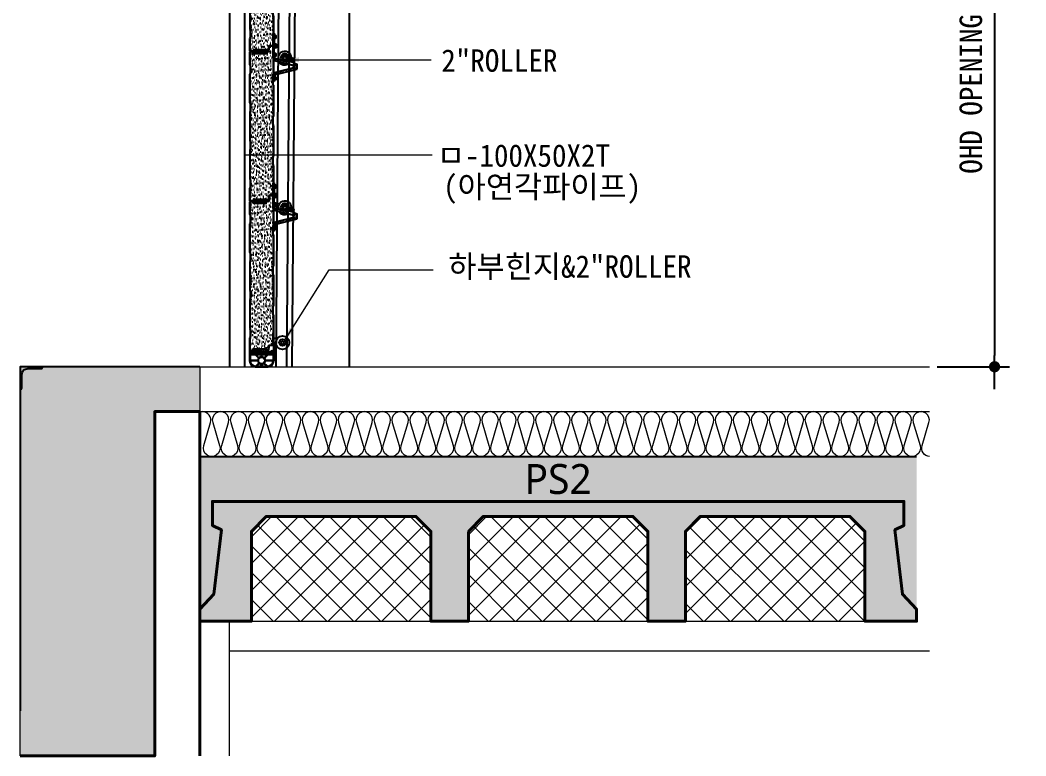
# Model space of a CAD drawing. Header units: millimetres. Extents: x 204328 to 274136, y -196910 to -178068.
# Drawn here: x 217214 to 220575, y -192745 to -190287 of the extents above; entities that cross this region are included whole.
import ezdxf
from ezdxf.enums import TextEntityAlignment as Align

# ---------------------------------------------------------------- set-up
doc = ezdxf.new("R2010")
doc.units = ezdxf.units.MM
for name, pattern in [('0731_main_plan$0$form_$0$y-Landschaft$0$_$1$20120914_Verkehrsflächen_Grün$0$20120628_xref - Gammel$1$3_H-GL_F1_U3 - Default$0${ Offset Lines }', [0]), ('CEN', [62, 60, -1, 0, -1]), ('HIDDEN', [0.375, 0.25, -0.125]), ('HIDDEN2', [1, 0.5, -0.5])]:
    doc.linetypes.add(name, pattern=pattern)
doc.layers.get('Defpoints').update_dxf_attribs({"color": 140})
for name, color, linetype, lineweight in [('A-CONC-LIN1', 2, 'Continuous', 40), ('A-CONC-LIN2', 7, 'Continuous', 25), ('A-DIMS', 7, 'Continuous', 25), ('A-ELEV-LIN2', 7, 'Continuous', 25), ('A-MKXS-TEXT1', 3, 'Continuous', 25), ('A-WAXM-PANL', 6, 'Continuous', 20), ('A-XXXX-FIN2', 6, 'Continuous', 20), ('A-XXXX-INSL1', 15, 'Continuous', 18), ('A-XXXX-INSL2', 8, 'Continuous', 18)]:
    doc.layers.add(name, color=color, linetype=linetype, lineweight=lineweight)
for name, color, linetype in [('A-CONC-SOLD', 253, 'CEN'), ('OHD Frame', 2, 'Continuous'), ('OHD Panel', 5, 'Continuous'), ('OHD Track', 4, 'Continuous'), ('SECTION$0$AA-WAXS-FRAM', 4, 'Continuous')]:
    doc.layers.add(name, color=color, linetype=linetype)
doc.layers.add('A-XXXX-NPLT', color=144, linetype='Continuous', lineweight=15, plot=False)
doc.styles.add('HY울릉도L', font='')
doc.styles.add('돋움체', font='')
doc.styles.add('맑은고딕', font='malgun.ttf')
doc.styles.get('HY울릉도L').set_extended_font_data('Dotum')
doc.styles.get('돋움체').set_extended_font_data('DotumChe')
doc.dimstyles.new('CDIM', dxfattribs={"dimtxt": 3, "dimasz": 1.5, "dimexe": 2, "dimexo": 1, "dimgap": 1, "dimtad": 1, "dimdec": 0, "dimrnd": 0.5, "dimzin": 0, "dimdsep": 32, "dimlunit": 6, "dimtxsty": 'HY울릉도L', "dimblk1": '_CIDOT', "dimblk2": '_CIDOT', "dimsah": 1, "dimcen": 5.5, "dimclrd": 2, "dimclre": 2, "dimclrt": 7, "dimadec": 0, "dimazin": 0, "dimtfac": 1, "dimtdec": 0, "dimtix": 1, "dimtmove": 2, "dimatfit": 1, "dimldrblk": '_CIDOT', "dimfxl": 1, "dimtolj": 1, "dimtzin": 0, "dimlwd": -1, "dimarcsym": 0})
doc.dimstyles.new('ISO-25', dxfattribs={"dimtxt": 2.5, "dimasz": 2.5, "dimexe": 1.25, "dimexo": 0.625, "dimtad": 1, "dimdsep": 46, "dimtxsty": 'Standard', "dimcen": 2.5, "dimadec": 0, "dimazin": 0, "dimtfac": 1, "dimtmove": 0, "dimatfit": 3, "dimfxl": 1, "dimarcsym": 0})

# ---------------------------------------------------------------- blocks, each defined once
blk = doc.blocks.new('PS2')
at = {"layer": 'A-CONC-SOLD'}
h = blk.add_hatch(color=256, dxfattribs=at)
h.dxf.hatch_style = 1
h.paths.add_polyline_path([(1197.5, 0), (-1197.5, 0), (-1197.5, -510), (-1150.5, -460), (-1125, -245), (-1155, -230), (-1155, -150), (1155, -150), (1155, -230), (1125, -245), (1150.5, -460), (1197.5, -510)])
h = blk.add_hatch(color=256, dxfattribs=at)
h.dxf.hatch_style = 1
h.paths.add_polyline_path([(-1150.5, -460), (-1197.5, -510), (-1197.5, -550), (-1025, -550), (-1025, -510), (-1025, -250), (-975, -200), (-475, -200), (-425, -250), (-425, -510), (-425, -550), (-300, -550), (-300, -510), (-300, -250), (-250, -200), (250, -200), (300, -250), (300, -510), (300, -550), (425, -550), (425, -510), (425, -250), (475, -200), (975, -200), (1025, -250), (1025, -510), (1025, -550), (1197.5, -550), (1197.5, -510), (1150.5, -460), (1125, -245), (1155, -230), (1155, -150), (-1155, -150), (-1155, -230), (-1125, -245)])
at = {"layer": 'A-XXXX-INSL2'}
h = blk.add_hatch(dxfattribs=at)
h.set_pattern_fill('ANSI37', color=256, scale=20)
h.set_pattern_definition([(45, (-289951.5, -41968), (-44.90128, 44.90128), []), (135, (-289951.5, -41968), (-44.90128, -44.90128), [])])
h.paths.add_polyline_path([(-975, -200), (-1025, -250), (-1025, -510), (-1025, -550), (-425, -550), (-425, -510), (-425, -250), (-475, -200)])
h.paths.add_polyline_path([(-250, -200), (-300, -250), (-300, -510), (-300, -550), (300, -550), (300, -510), (300, -250), (250, -200)])
h.paths.add_polyline_path([(425, -510), (425, -550), (1025, -550), (1025, -510), (1025, -250), (975, -200), (475, -200), (425, -250)])
at = {"layer": 'A-CONC-LIN1', "color": 2, "linetype": '0731_main_plan$0$form_$0$y-Landschaft$0$_$1$20120914_Verkehrsflächen_Grün$0$20120628_xref - Gammel$1$3_H-GL_F1_U3 - Default$0${ Offset Lines }'}
blk.add_lwpolyline([(-300, -250), (-300, -510), (-300, -510), (-300, -550), (-425, -550), (-425, -510), (-425, -510), (-425, -250), (-475, -200), (-975, -200), (-1025, -250), (-1025, -510), (-1025, -510), (-1025, -550), (-1197.5, -550), (-1197.5, -510), (-1150.5, -460), (-1125, -245), (-1155, -230), (-1155, -150), (1155, -150), (1155, -230), (1125, -245), (1150.5, -460), (1197.5, -510), (1197.5, -550), (1025, -550), (1025, -510), (1025, -510), (1025, -250), (975, -200), (475, -200), (425, -250), (425, -510), (425, -510), (425, -550), (300, -550), (300, -510), (300, -510), (300, -250), (250, -200), (-250, -200)], close=True, dxfattribs=at)
at = {"layer": 'A-CONC-LIN2'}
blk.add_line((-1197.5, 0), (1197.5, 0), dxfattribs=at)
at = {"layer": 'A-XXXX-NPLT'}
for p, q in [((-1025, -550), (-425, -550)), ((-300, -550), (300, -550)), ((425, -550), (1025, -550))]:
    blk.add_line(p, q, dxfattribs=at)
at = {"layer": 'A-XXXX-NPLT', "style": '맑은고딕'}
blk.add_text('PS2', height=100, dxfattribs=at).set_placement((0, -75), align=Align.MIDDLE)
blk = doc.blocks.new('2ROLLER')
for p, q in [((-153853.3, -195.2, 0), (-153854.1, -198.4, 0)), ((-153851.3, -199.7, 0), (-153842.6, -201.9, 0)), ((-153850.6, -196.7, 0), (-153817.7, -205.2, 0)), ((-153844.8, -195.1, 0), (-153841.6, -196, 0)), ((-153841.9, -199, 0), (-153844.4, -208.7, 0)), ((-153836.1, -199.2, 0), (-153836.4, -200.4, 0)), ((-153836.4, -200.4, 0), (-153835.4, -200.7, 0)), ((-153835.4, -200.4, 0), (-153835.4, -200.7, 0)), ((-153835.4, -200.4, 0), (-153834.4, -200.9, 0)), ((-153834.4, -200.7, 0), (-153834.4, -200.9, 0)), ((-153834.4, -200.7, 0), (-153833.5, -201.2, 0)), ((-153834.4, -200.7, 0), (-153833.5, -201.2, 0)), ((-153832.4, -193.2, 0), (-153833.9, -199, 0)), ((-153833.9, -199, 0), (-153820.4, -202.5, 0)), ((-153831.2, -192.4, 0), (-153819.6, -195.4, 0)), ((-153829.6, -192, 0), (-153829.2, -191.8, 0)), ((-153821, -194.8, 0), (-153829.6, -192.1, 0)), ((-153829.4, -192.6, 0), (-153829.6, -192.2, 0)), ((-153829.6, -192.8, 0), (-153829.4, -192.7, 0)), ((-153820.8, -193.9, 0), (-153829.4, -191.2, 0)), ((-153829.1, -191.7, 0), (-153829.4, -191.3, 0)), ((-153829.3, -191.2, 0), (-153828.9, -190.9, 0)), ((-153829.1, -190.3, 0), (-153828.7, -190, 0)), ((-153820.5, -193, 0), (-153829.1, -190.3, 0)), ((-153828.9, -190.8, 0), (-153829.1, -190.4, 0)), ((-153820.5, -192.1, 0), (-153828.6, -190, 0)), ((-153825.7, -194.9, 0), (-153827.2, -200.7, 0)), ((-153821.3, -195, 0), (-153821, -194.8, 0)), ((-153821.2, -194.2, 0), (-153820.8, -194, 0)), ((-153821, -194.7, 0), (-153821.2, -194.3, 0)), ((-153821, -193.3, 0), (-153820.6, -193.1, 0)), ((-153820.8, -193.8, 0), (-153821, -193.4, 0)), ((-153820.8, -192.4, 0), (-153820.5, -192.3, 0)), ((-153820.6, -193, 0), (-153820.8, -192.6, 0)), ((-153818.9, -196.6, 0), (-153820.4, -202.5, 0)), ((-153844.4, -208.7, 0), (-153820.2, -214.9, 0)), ((-153823.7, -203.4, 0), (-153822.8, -203.9, 0)), ((-153823.7, -203.4, 0), (-153822.8, -203.9, 0)), ((-153822.8, -203.7, 0), (-153822.8, -203.9, 0)), ((-153822.8, -203.7, 0), (-153821.9, -204.1, 0)), ((-153822.8, -203.7, 0), (-153821.9, -204.1, 0)), ((-153821.8, -203.9, 0), (-153821.9, -204.1, 0)), ((-153821.8, -203.9, 0), (-153820.9, -204.4, 0)), ((-153821.8, -203.9, 0), (-153820.9, -204.4, 0)), ((-153820.8, -204.2, 0), (-153820.9, -204.4, 0)), ((-153820.8, -204.2, 0), (-153819.9, -204.6, 0)), ((-153820.8, -204.2, 0), (-153819.9, -204.6, 0)), ((-153817.7, -205.2, 0), (-153820.2, -214.9, 0)), ((-153819.9, -204.6, 0), (-153818.9, -204.9, 0)), ((-153818.6, -203.7, 0), (-153818.9, -204.9, 0)), ((-153818.8, -204.4, 0), (-153818.9, -204.7, 0))]:
    blk.add_line(p, q)
at = {"color": 0}
for p, q in [((-153833.4, -200.9, 0), (-153833.5, -201.2, 0)), ((-153833.4, -200.9, 0), (-153832.5, -201.4, 0)), ((-153833.4, -200.9, 0), (-153832.5, -201.4, 0)), ((-153832.4, -201.2, 0), (-153832.5, -201.4, 0)), ((-153832.4, -201.2, 0), (-153831.5, -201.7, 0)), ((-153832.4, -201.2, 0), (-153831.5, -201.7, 0)), ((-153831.5, -201.4, 0), (-153831.5, -201.7, 0)), ((-153831.5, -201.4, 0), (-153830.6, -201.9, 0)), ((-153831.5, -201.4, 0), (-153830.6, -201.9, 0)), ((-153830.5, -201.7, 0), (-153830.6, -201.9, 0)), ((-153830.5, -201.7, 0), (-153829.6, -202.1, 0)), ((-153830.5, -201.7, 0), (-153829.6, -202.1, 0)), ((-153829.5, -201.9, 0), (-153829.6, -202.1, 0)), ((-153829.5, -201.9, 0), (-153828.6, -202.4, 0)), ((-153829.5, -201.9, 0), (-153828.6, -202.4, 0)), ((-153828.6, -202.2, 0), (-153828.6, -202.4, 0)), ((-153828.6, -202.2, 0), (-153827.7, -202.6, 0)), ((-153828.6, -202.2, 0), (-153827.7, -202.6, 0)), ((-153827.6, -202.4, 0), (-153827.7, -202.6, 0)), ((-153827.6, -202.4, 0), (-153826.7, -202.9, 0)), ((-153827.6, -202.4, 0), (-153826.7, -202.9, 0)), ((-153826.6, -202.7, 0), (-153826.7, -202.9, 0)), ((-153826.6, -202.7, 0), (-153825.7, -203.1, 0)), ((-153826.6, -202.7, 0), (-153825.7, -203.1, 0)), ((-153825.7, -202.9, 0), (-153825.7, -203.1, 0)), ((-153825.7, -202.9, 0), (-153824.8, -203.4, 0)), ((-153825.7, -202.9, 0), (-153824.8, -203.4, 0)), ((-153824.7, -203.2, 0), (-153824.8, -203.4, 0)), ((-153824.7, -203.2, 0), (-153823.8, -203.6, 0)), ((-153824.7, -203.2, 0), (-153823.8, -203.6, 0)), ((-153823.7, -203.4, 0), (-153823.8, -203.6, 0))]:
    blk.add_line(p, q, dxfattribs=at)
at = {"color": 5, "linetype": 'HIDDEN'}
blk.add_line((-153823.7, -203.7, 0), (-153823.6, -203.7, 0), dxfattribs=at)
blk.add_circle((-153849.1, -190.9, 0), 5.5)
for centre, radius, start, end in [((-153849.1, -190.9, 0), 22.5, 1.0314, 189.1436), ((-153849.1, -190.9, 0), 14.5, 321.1221, 203.9319), ((-153849.1, -190.9, 0), 9, 326.0942, 255.5654), ((-153849.1, -190.9, 0), 6, 315.5654, 255.5654), ((-153833.5, -211.5, 0), 12.5, 59.3052, 101.6693), ((-153831.5, -193.4, 0), 1, 75.5654, 165.5654), ((-153829.5, -192.1, 0), 0.0908, 120.5654, 210.5654), ((-153829.3, -191.2, 0), 0.0908, 120.5654, 210.5654), ((-153829.4, -192.6, 0), 0.0908, 300.5654, 30.5654), ((-153829.2, -191.7, 0), 0.0908, 300.5654, 30.5654), ((-153829.1, -190.4, 0), 0.0908, 120.5654, 210.5654), ((-153829, -190.9, 0), 0.0908, 300.5654, 30.5654), ((-153828.6, -190.1, 0), 0.0908, 75.5654, 120.5654), ((-153826.8, -213.2, 0), 12.5, 49.4615, 91.8256), ((-153826.6, -194.7, 0), 1, 345.5654, 75.5654), ((-153824.7, -195.1, 0), 1, 75.5654, 165.5654), ((-153821.2, -194.3, 0), 0.0908, 120.5654, 210.5654), ((-153820.9, -193.4, 0), 0.0908, 120.5654, 210.5654), ((-153821.1, -194.8, 0), 0.0908, 300.5654, 30.5654), ((-153820.7, -192.5, 0), 0.0908, 120.5654, 210.5654), ((-153820.9, -193.9, 0), 0.0908, 300.5654, 30.5654), ((-153820.6, -193, 0), 0.0908, 300.5654, 30.5654), ((-153820.5, -192.2, 0), 0.0908, 300.5654, 75.5654), ((-153819.9, -196.4, 0), 1, 345.5654, 75.5654), ((-153849.2, -191.4, 0), 22.5, 212.732, 298.3988)]:
    blk.add_arc(centre, radius, start, end)
blk.add_arc((-153823.6, -203.8, 0), 0.09, 120.5654, 210.5654, dxfattribs=at)
blk = doc.blocks.new('2인치 SIDE HINGE 단면')
at = {"extrusion": (-1, 2.44929e-16, 5.96917e-14)}
blk.add_line((0, 129), (0, 165), dxfattribs=at)
at = {"extrusion": (2.44929e-16, 1, -2.44929e-16)}
blk.add_line((0, 165), (2.3, 165), dxfattribs=at)
at = {"extrusion": (-5.96917e-14, -2.44929e-16, -1)}
for p, q in [((0, 165), (2.3, 165)), ((0, 129), (0, 165)), ((2.3, 165), (2.3, 129)), ((0, 129), (2.3, 129))]:
    blk.add_line(p, q, dxfattribs=at)
at = {"color": 5, "linetype": 'HIDDEN2', "ltscale": 5}
for p, q in [((0, 156), (2.3, 156)), ((2.3, 149), (0, 149)), ((2.3, 97.5), (0, 97.5)), ((2.3, 94), (0, 94)), ((2.3, 91), (0, 91)), ((2.3, 87.5), (0, 87.5)), ((4, 79), (44.6, 68.5)), ((4, 27.6), (77.7, 46.6)), ((68.8, 62.3), (77.7, 60)), ((77.7, 46.6), (77.7, 60)), ((2.3, 18.6), (0, 18.6)), ((2.3, 15.1), (0, 15.1)), ((2.3, 12.1), (0, 12.1)), ((2.3, 8.6), (0, 8.6))]:
    blk.add_line(p, q, dxfattribs=at)
at = {"extrusion": (1, -2.44929e-16, -5.96917e-14)}
blk.add_line((2.3, 165), (2.3, 129), dxfattribs=at)
for p, q in [((3.2, 159.2), (2.3, 159.2)), ((3.2, 145.8), (2.4, 145.8)), ((8, 157.5), (3.7, 157.5)), ((3.7, 157.5), (3.7, 147.5)), ((8, 152.5), (3.7, 152.5)), ((8, 147.5), (3.7, 147.5)), ((8.7, 156.8), (8.7, 148.2)), ((0, 129), (0, 122.5)), ((0, 83.4), (0, 122.5)), ((2.3, 129), (2.3, 127.5)), ((2.3, 127.5), (2.3, 129)), ((2.3, 83.4), (2.3, 117.5)), ((2.3, 86), (0, 86)), ((2.3, 83.5), (0, 83.5)), ((3.2, 99.2), (2.3, 99.2)), ((3.2, 85.8), (2.4, 85.8)), ((3.2, 79.2), (4, 79)), ((8, 97.5), (3.7, 97.5)), ((3.7, 97.5), (3.7, 87.5)), ((8, 92.5), (3.7, 92.5)), ((8, 87.5), (3.7, 87.5)), ((3.8, 81.4), (45.1, 70.8)), ((4, 73.1), (4, 81.4)), ((4, 73.1), (69, 56.4)), ((8.7, 96.8), (8.7, 88.2)), ((3.8, 25.2), (80, 44.8)), ((4, 33.5), (69, 50.2)), ((69, 56.4), (80, 61.8)), ((69, 50.2), (69, 56.4)), ((69, 50.2), (80, 44.8)), ((69.3, 64.5), (80, 61.8)), ((80, 44.8), (80, 61.8)), ((0, 23.2), (0, 3.6)), ((2.3, 23.1), (0, 23.1)), ((2.3, 20.6), (0, 20.6)), ((2.3, 3.6), (0, 3.6)), ((2.3, 23.2), (2.3, 3.6)), ((3.2, 20.4), (2.3, 20.4)), ((3.2, 6.9), (2.4, 6.9)), ((3.2, 27.4), (4, 27.6)), ((8, 18.6), (3.7, 18.6)), ((3.7, 18.6), (3.7, 8.6)), ((8, 13.6), (3.7, 13.6)), ((8, 8.6), (3.7, 8.6)), ((4, 33.5), (4, 25.2)), ((8.7, 17.9), (8.7, 9.3))]:
    blk.add_line(p, q)
at = {"extrusion": (-2.44929e-16, -1, 2.44929e-16)}
blk.add_line((0, 129), (2.3, 129), dxfattribs=at)
at = {"extrusion": (7.34788e-16, 1, 1.03474e-13)}
blk.add_line((0, 129), (2.3, 129), dxfattribs=at)
at = {"extrusion": (-5.96917e-14, -2.44929e-16, -1)}
blk.add_circle((-6.5, 122.5), 4.2, dxfattribs=at)
for centre, radius, start, end in [((-5.7, 155.1), 9.81, 344.4871, 24.8899), ((-5.7, 149.9), 9.81, 335.1101, 15.5129), ((8, 156.8), 0.714, 0, 90), ((8, 153.2), 0.714, 270, 0), ((8, 151.8), 0.714, 0, 90), ((8, 148.2), 0.714, 270, 0), ((6.5, 122.5), 6.5, 229.7478, 180), ((4.3, 83.4), 4.3, 180, 255.5654), ((4.3, 83.4), 2, 180, 255.5654), ((-5.7, 95.1), 9.81, 344.4871, 24.8899), ((-5.7, 89.9), 9.81, 335.1101, 15.5129), ((8, 96.8), 0.714, 0, 90), ((8, 93.2), 0.714, 270, 0), ((8, 91.8), 0.714, 0, 90), ((8, 88.2), 0.714, 270, 0), ((4.3, 23.2), 4.3, 104.4346, 180), ((4.3, 23.2), 2, 104.4346, 180), ((-5.7, 16.2), 9.81, 344.4871, 24.8899), ((-5.7, 11), 9.81, 335.1101, 15.5129), ((8, 17.9), 0.714, 0, 90), ((8, 14.3), 0.714, 270, 0), ((8, 12.9), 0.714, 0, 90), ((8, 9.3), 0.714, 270, 0)]:
    blk.add_arc(centre, radius, start, end)
blk.add_blockref('2ROLLER', (153887.7, 272.7, 0))
blk = doc.blocks.new('A$C1B0F701D')
at = {"layer": 'OHD Panel'}
for p, q in [((0, 457.1), (0, 499.5)), ((0.5, 457.1), (0.5, 499.5)), ((2.5, 502), (9.5, 502)), ((9.5, 502), (2.5, 502)), ((2.5, 501.5), (9.5, 501.5)), ((11.5, 499.5), (11.5, 497)), ((11.5, 496), (11.5, 499.5)), ((12, 499.5), (12, 497)), ((12, 496), (12, 499.5)), ((16.5, 495), (13, 495)), ((13, 494.5), (16.5, 494.5)), ((1.8, 452.9), (0.3, 456)), ((2.2, 453.1), (0.7, 456.2)), ((2, 431), (2, 452)), ((2.5, 431), (2.5, 452)), ((0, 330.1), (0, 425.9)), ((0.3, 427), (1.8, 430.1)), ((0.5, 330.1), (0.5, 425.9)), ((0.7, 426.8), (2.2, 429.9)), ((1.8, 325.9), (0.3, 329)), ((0.3, 300), (1.8, 303.1)), ((2.2, 326.1), (0.7, 329.2)), ((0.7, 299.8), (2.2, 302.9)), ((2, 304), (2, 325)), ((2.5, 304), (2.5, 325)), ((0, 298.9), (0, 203.1)), ((0.5, 203.1), (0.5, 298.9)), ((1.8, 198.9), (0.3, 202)), ((2.2, 199.1), (0.7, 202.2)), ((0, 171.9), (0, 76.1)), ((0.3, 173), (1.8, 176.1)), ((0.5, 76.1), (0.5, 171.9)), ((0.7, 172.8), (2.2, 175.9)), ((2, 177), (2, 198)), ((2.5, 177), (2.5, 198)), ((1.8, 71.9), (0.3, 75)), ((2.2, 72.1), (0.7, 75.2)), ((2, 50), (2, 71)), ((2.5, 50), (2.5, 71)), ((0, 2.5), (0, 44.9)), ((0.3, 46), (1.8, 49.1)), ((0.5, 2.5), (0.5, 44.9)), ((0.7, 45.8), (2.2, 48.9)), ((9.5, 0.5), (2.5, 0.5)), ((11.5, 6), (11.5, 2.5)), ((12, 6), (12, 2.5)), ((13, 7.5), (16.5, 7.5)), ((16.5, 7), (13, 7)), ((9.5, 0), (2.5, 0))]:
    blk.add_line(p, q, dxfattribs=at)
for centre, radius, start, end in [((2.5, 499.5), 2.5, 90, 180), ((2.5, 499.5), 2, 90, 180), ((9.5, 499.5), 2.5, 0, 90), ((9.5, 499.5), 2, 0, 90), ((13, 496), 1.5, 180, 270), ((13, 496), 1, 180, 270), ((2.5, 457.1), 2.5, 180, 206.5651), ((2.5, 457.1), 2, 180, 206.5651), ((0, 452), 2, 0, 26.5651), ((0, 452), 2.5, 0, 26.5651), ((2.5, 425.9), 2.5, 153.4349, 180), ((2.5, 425.9), 2, 153.4349, 180), ((0, 431), 2, 333.4349, 0), ((0, 431), 2.5, 333.4349, 0), ((2.5, 330.1), 2.5, 180, 206.5651), ((2.5, 330.1), 2, 180, 206.5651), ((0, 325), 2, 0, 26.5651), ((0, 304), 2, 333.4349, 0), ((0, 325), 2.5, 0, 26.5651), ((0, 304), 2.5, 333.4349, 0), ((2.5, 298.9), 2.5, 153.4349, 180), ((2.5, 298.9), 2, 153.4349, 180), ((2.5, 203.1), 2.5, 180, 206.5651), ((2.5, 203.1), 2, 180, 206.5651), ((2.5, 171.9), 2.5, 153.4349, 180), ((2.5, 171.9), 2, 153.4349, 180), ((0, 198), 2, 0, 26.5651), ((0, 177), 2, 333.4349, 0), ((0, 198), 2.5, 0, 26.5651), ((0, 177), 2.5, 333.4349, 0), ((2.5, 76.1), 2.5, 180, 206.5651), ((2.5, 76.1), 2, 180, 206.5651), ((0, 71), 2, 0, 26.5651), ((0, 71), 2.5, 0, 26.5651), ((2.5, 44.9), 2.5, 153.4349, 180), ((2.5, 44.9), 2, 153.4349, 180), ((0, 50), 2, 333.4349, 0), ((0, 50), 2.5, 333.4349, 0), ((2.5, 2.5), 2.5, 180, 270), ((2.5, 2.5), 2, 180, 270), ((9.5, 2.5), 2.5, 270, 0), ((9.5, 2.5), 2, 270, 0), ((13, 6), 1.5, 90, 180), ((13, 6), 1, 90, 180)]:
    blk.add_arc(centre, radius, start, end, dxfattribs=at)
blk = doc.blocks.new('A$C2BEC2C56')
at = {"layer": 'OHD Panel'}
h = blk.add_hatch(color=256, dxfattribs=at)
h.dxf.hatch_style = 1
h.paths.add_polyline_path([(28, 518.5), (27, 518.5), (27, 478.5), (28, 478.5)])
h = blk.add_hatch(color=256, dxfattribs=at)
h.dxf.hatch_style = 1
h.paths.add_polyline_path([(28, 61.5), (27, 61.5), (27, 21.5), (28, 21.5)])
edge = h.paths.add_edge_path()
edge.add_arc((27.5, 21.5), 0.5, 270, 360)
for p, q in [((13.5, 502.9), (15.2, 518.8)), ((14, 502.8), (15.6, 518.7)), ((17.6, 521), (26, 521)), ((17.6, 520.5), (26, 520.5)), ((27, 518.5), (27, 478.5)), ((28, 518.5), (27, 518.5)), ((28, 518.5), (28, 419.6)), ((28, 478.5), (28, 518.5)), ((28.5, 518.5), (28.5, 419.6)), ((0, 495), (3.5, 495)), ((0, 494.5), (3.5, 494.5)), ((4.5, 496), (4.5, 500.5)), ((5, 496), (5, 500.5)), ((6, 502), (12.5, 502)), ((6, 501.5), (12.5, 501.5)), ((27, 478.5), (28, 478.5)), ((26, 414.5), (26, 393.5)), ((27.8, 418.7), (26.3, 415.6)), ((26.5, 414.5), (26.5, 393.5)), ((28.2, 418.5), (26.7, 415.4)), ((26.3, 392.4), (27.8, 389.3)), ((26.7, 392.6), (28.2, 389.5)), ((28, 388.4), (28, 285.6)), ((28.5, 388.4), (28.5, 285.6)), ((26, 280.5), (26, 259.5)), ((27.8, 284.7), (26.3, 281.6)), ((26.5, 280.5), (26.5, 259.5)), ((28.2, 284.5), (26.7, 281.4)), ((26.3, 258.4), (27.8, 255.3)), ((26.7, 258.6), (28.2, 255.5)), ((28, 254.4), (28, 151.6)), ((28.5, 254.4), (28.5, 151.6)), ((26, 146.5), (26, 125.5)), ((27.8, 150.7), (26.3, 147.6)), ((26.5, 146.5), (26.5, 125.5)), ((28.2, 150.5), (26.7, 147.4)), ((26.3, 124.4), (27.8, 121.3)), ((26.7, 124.6), (28.2, 121.5)), ((28, 120.4), (28, 21.5)), ((28.5, 120.4), (28.5, 21.5)), ((27, 61.5), (27, 21.5)), ((28, 61.5), (27, 61.5)), ((28, 21.5), (28, 61.5)), ((3.5, 7.5), (0, 7.5)), ((3.5, 7), (0, 7)), ((4.5, 2.5), (4.5, 6)), ((5, 2.5), (5, 6)), ((9.3, 0.5), (7, 0.5)), ((9.3, 0), (7, 0)), ((12.9, 17.3), (11.3, 2.3)), ((13.4, 17.2), (11.8, 2.2)), ((26, 19.5), (15.4, 19.5)), ((26, 19), (15.4, 19)), ((27, 21.5), (28, 21.5))]:
    blk.add_line(p, q, dxfattribs=at)
for centre, radius, start, end in [((17.6, 518.5), 2.5, 90, 173.991), ((17.6, 518.5), 2, 90, 173.991), ((26, 518.5), 2.5, 0, 90), ((26, 518.5), 2, 0, 90), ((3.5, 496), 1, 270, 0), ((3.5, 496), 1.5, 270, 0), ((6, 500.5), 1.5, 90, 180), ((6, 500.5), 1, 90, 180), ((12.5, 503), 1, 270, 353.991), ((12.5, 503), 1.5, 270, 353.991), ((28.5, 414.5), 2.5, 153.4349, 180), ((28.5, 414.5), 2, 153.4349, 180), ((26, 419.6), 2, 333.4349, 0), ((26, 419.6), 2.5, 333.4349, 0), ((28.5, 393.5), 2.5, 180, 206.5651), ((28.5, 393.5), 2, 180, 206.5651), ((26, 388.4), 2, 0, 26.5651), ((26, 388.4), 2.5, 0, 26.5651), ((28.5, 280.5), 2.5, 153.4349, 180), ((28.5, 280.5), 2, 153.4349, 180), ((26, 285.6), 2, 333.4349, 0), ((26, 285.6), 2.5, 333.4349, 0), ((28.5, 259.5), 2.5, 180, 206.5651), ((28.5, 259.5), 2, 180, 206.5651), ((26, 254.4), 2, 0, 26.5651), ((26, 254.4), 2.5, 0, 26.5651), ((28.5, 146.5), 2.5, 153.4349, 180), ((28.5, 146.5), 2, 153.4349, 180), ((26, 151.6), 2, 333.4349, 0), ((26, 151.6), 2.5, 333.4349, 0), ((28.5, 125.5), 2.5, 180, 206.5651), ((28.5, 125.5), 2, 180, 206.5651), ((26, 120.4), 2, 0, 26.5651), ((26, 120.4), 2.5, 0, 26.5651), ((3.5, 6), 1.5, 0, 90), ((3.5, 6), 1, 0, 90), ((7, 2.5), 2.5, 180, 270), ((7, 2.5), 2, 180, 270), ((9.3, 2.5), 2, 270, 353.991), ((9.3, 2.5), 2.5, 270, 353.991), ((15.4, 17), 2.5, 90, 173.991), ((15.4, 17), 2, 90, 173.991), ((26, 21.5), 2.5, 270, 0), ((26, 21.5), 2, 270, 0)]:
    blk.add_arc(centre, radius, start, end, dxfattribs=at)
blk = doc.blocks.new('A$C23A425F1')
h = blk.add_hatch()
h.set_pattern_fill('AR-SAND', color=2)
h.set_pattern_definition([(37.5, (-10314.7876, 683.2013), (-0.06299336, 1.92682377), [0, -1.52, 0, -1.7, 0, -1.625]), (7.5, (-10314.7876, 683.2013), (1.7697767, 2.82214607), [0, -0.82, 0, -1.37, 0, -0.525]), (327.5, (-10316.0176, 683.2013), (3.11414186, 0.00565905), [0, -0.5, 0, -1.8, 0, -2.35]), (317.5, (-10316.0176, 683.2013), (3.0061266, 0.87767556), [0, -0.25, 0, -1.18, 0, -1.35])])
edge = h.paths.add_edge_path()
edge.add_arc((41, 7), 1, 0, 90)
edge.add_line((41, 8), (1, 8))
edge.add_arc((1, 7), 1, 90, 180)
edge.add_line((0, 7), (0, 0))
edge.add_line((0, 0), (42, 0))
edge.add_line((42, 0), (42, 7))
at = {"color": 2}
for p, q in [((0, 7), (0, 0)), ((0, 0), (42, 0)), ((1, 8), (41, 8)), ((42, 7), (42, 0))]:
    blk.add_line(p, q, dxfattribs=at)
for centre, start, end in [((1, 7), 90, 180), ((41, 7), 0, 90)]:
    blk.add_arc(centre, 1, start, end, dxfattribs=at)
blk = doc.blocks.new('A$C56DB41DC')
h = blk.add_hatch()
h.set_pattern_fill('AR-SAND', color=253, scale=0.3)
h.set_pattern_definition([(37.5, (-85037.311, 18117.669), (-0.4800094, 14.6823971), [0, -11.5824, 0, -12.954, 0, -12.3825]), (7.5, (-85037.311, 18117.669), (13.4856985, 21.504753), [0, -6.2484, 0, -10.4394, 0, -4.0005]), (327.5, (-85046.684, 18117.669), (23.7297711, 0.0431155), [0, -3.81, 0, -13.716, 0, -17.907]), (317.5, (-85046.684, 18117.669), (22.9066936, 6.6878797), [0, -1.905, 0, -8.9916, 0, -10.287])])
h.paths.add_polyline_path([(77.5, 121.4, 0.116434), (77.3, 122.3), (75.8, 125.4, -0.116434), (75.5, 126.5), (75.5, 147.5, -0.116434), (75.8, 148.6), (77.3, 151.7, 0.116434), (77.5, 152.6), (77.5, 255.4, 0.116434), (77.3, 256.3), (75.8, 259.4, -0.116434), (75.5, 260.5), (75.5, 281.5, -0.116434), (75.8, 282.6), (77.3, 285.7, 0.116434), (77.5, 286.6), (77.5, 389.4, 0.116434), (77.3, 390.3), (75.8, 393.4, -0.116434), (75.5, 394.5), (75.5, 415.5, -0.116434), (75.8, 416.6), (77.3, 419.7, 0.116434), (77.5, 420.6), (77.5, 478.5), (76.5, 478.5), (76.5, 518.5), (77.5, 518.5, 0.414214), (75.5, 520.5), (67.1, 520.5, 0.383819), (65.1, 518.7), (63.5, 502.8, -0.383819), (62, 501.5), (55.5, 501.5, 0.414214), (54.5, 500.5), (54.5, 496, -0.414214), (53, 494.5), (49.5, 494.5), (49.5, 495), (16.5, 495), (16.5, 494.5), (13, 494.5, -0.414214), (11.5, 496), (11.5, 499.5, 0.414214), (9.5, 501.5), (2.5, 501.5, 0.414214), (0.5, 499.5), (0.5, 458.1, 0.116434), (0.7, 457.2), (2.2, 454.1, -0.116434), (2.5, 453), (2.5, 432, -0.116434), (2.2, 430.9), (0.7, 427.8, 0.116434), (0.5, 426.9), (0.5, 331.1, 0.116434), (0.7, 330.2), (2.2, 327.1, -0.116434), (2.5, 326), (2.5, 305, -0.116434), (2.2, 303.9), (0.7, 300.8, 0.116434), (0.5, 299.9), (0.5, 204.1, 0.116434), (0.7, 203.2), (2.2, 200.1, -0.116434), (2.5, 199), (2.5, 178, -0.116434), (2.2, 176.9), (0.7, 173.8, 0.116434), (0.5, 172.9), (0.5, 77.1, 0.116434), (0.7, 76.2), (2.2, 73.1, -0.116434), (2.5, 72), (2.5, 51, -0.116434), (2.2, 49.9), (0.7, 46.8, 0.116434), (0.5, 45.9), (0.5, 4.5, 0.414214), (2.5, 2.5), (9.5, 2.5, 0.414214), (11.5, 4.5), (11.5, 8, -0.414214), (13, 9.5), (16.5, 9.5), (16.5, 9), (49.5, 9), (49.5, 9.5), (53, 9.5, -0.414214), (54.5, 8), (54.5, 4.5, 0.414214), (56.5, 2.5), (58.8, 2.5, 0.383819), (60.8, 4.3), (62.4, 19.3, -0.383819), (64.9, 21.5), (75.5, 21.5, 0.414214), (77.5, 23.5), (76.5, 23.5), (76.5, 63.5), (77.5, 63.5)])
at = {"color": 5}
for name, p in [('A$C2BEC2C56', (49.5, 1)), ('A$C1B0F701D', (0, 1))]:
    blk.add_blockref(name, p, dxfattribs=at)
at = {"color": 6, "xscale": -1, "rotation": 180}
blk.add_blockref('A$C23A425F1', (12, 503), dxfattribs=at)
at = {"color": 6}
blk.add_blockref('A$C23A425F1', (12, 1), dxfattribs=at)
blk = doc.blocks.new('OHD2')
for p, q in [((311001.7, -137264.3, 17.6), (311015.7, -137264.3, 17.6)), ((311003.2, -137294.3, 17.6), (311015.7, -137294.3, 17.6)), ((310922.2, -137317.8, 17.6), (310959.2, -137317.8, 17.6)), ((310923.9, -137319.4, 17.6), (310940.9, -137319.4, 17.6)), ((310942.9, -137319.4, 17.6), (310961.7, -137319.4, 17.6)), ((310951.5, -137312.7, 17.6), (310973.7, -137312.7, 17.6)), ((310951.5, -137312.7, 17.6), (310951.5, -137314.4, 17.6)), ((310951.5, -137314.4, 17.6), (310959.2, -137314.4, 17.6)), ((310959.2, -137317.8, 17.6), (310959.2, -137314.4, 17.6)), ((310960.9, -137317.8, 17.6), (310960.9, -137314.4, 17.6)), ((310960.9, -137314.4, 17.6), (310964.3, -137314.4, 17.6)), ((310960.9, -137317.8, 17.6), (310964.3, -137317.8, 17.6)), ((310963.4, -137319.4, 17.6), (310982.4, -137319.4, 17.6)), ((310964.3, -137317.8, 17.6), (310964.3, -137314.4, 17.6)), ((310966, -137317.8, 17.6), (310966, -137314.4, 17.6)), ((310966, -137314.4, 17.6), (310973.7, -137314.4, 17.6)), ((310966, -137317.8, 17.6), (311003.2, -137317.8, 17.6)), ((310973.7, -137312.7, 17.6), (310973.7, -137314.4, 17.6)), ((310984.4, -137319.4, 17.6), (311001.5, -137319.4, 17.6))]:
    blk.add_line(p, q)
at = {"color": 4}
for p, q in [((310922.2, -137276.7, 17.6), (310922.2, -137306.4, 17.6)), ((310923.7, -137275.8, 17.6), (310923.7, -137309.1, 17.6)), ((311001.7, -137275.8, 17.6), (311001.7, -137305.7, 17.6)), ((311003.2, -137276.7, 17.6), (311003.2, -137306.4, 17.6)), ((310922.3, -137306.6, 17.6), (310922.2, -137306.4, 17.6)), ((310922.3, -137306.6, 17.6), (310922.2, -137306.8, 17.6)), ((310922.2, -137306.8, 17.6), (310922.2, -137317.1, 17.6)), ((310922.2, -137317.1, 17.6), (310924.2, -137317.1, 17.6)), ((310923.7, -137305.7, 17.6), (310923.7, -137309.1, 17.6)), ((310924.2, -137317.1, 17.6), (310923.7, -137317.1, 17.6)), ((310933.2, -137310.2, 17.6), (310992.1, -137310.2, 17.6)), ((310933.8, -137312.2, 17.6), (310947.7, -137312.2, 17.6)), ((310947.7, -137312.2, 17.6), (310947.7, -137317.1, 17.6)), ((310947.7, -137317.1, 17.6), (310958.9, -137317.1, 17.6)), ((310947.7, -137317.1, 17.6), (310958.9, -137317.1, 17.6)), ((310949.7, -137312.2, 17.6), (310975.7, -137312.2, 17.6)), ((310949.7, -137312.2, 17.6), (310949.7, -137315.1, 17.6)), ((310949.7, -137315.1, 17.6), (310958.9, -137315.1, 17.6)), ((310958.9, -137315.1, 17.6), (310958.9, -137317.1, 17.6)), ((310966.5, -137315.1, 17.6), (310975.7, -137315.1, 17.6)), ((310966.5, -137315.1, 17.6), (310966.5, -137317.1, 17.6)), ((310966.5, -137317.1, 17.6), (310977.7, -137317.1, 17.6)), ((310975.7, -137312.2, 17.6), (310975.7, -137315.1, 17.6)), ((310977.7, -137312.2, 17.6), (310991.6, -137312.2, 17.6)), ((310977.7, -137312.2, 17.6), (310977.7, -137317.1, 17.6)), ((311001.1, -137317.1, 17.6), (311001.7, -137317.1, 17.6)), ((311003.2, -137317.1, 17.6), (311001.1, -137317.1, 17.6)), ((311001.7, -137305.7, 17.6), (311001.7, -137309.1, 17.6)), ((311003, -137306.6, 17.6), (311003.2, -137306.4, 17.6)), ((311003, -137306.6, 17.6), (311003.2, -137306.8, 17.6)), ((311003.2, -137306.8, 17.6), (311003.2, -137317.1, 17.6))]:
    blk.add_line(p, q, dxfattribs=at)
at = {"color": 0}
for p, q in [((310922.2, -137317.8, 17.6), (310922.2, -137340, 17.6)), ((310923.9, -137319.4, 17.6), (310923.9, -137337.5, 17.6)), ((310952.8, -137331.4, 17.6), (310940.9, -137319.4, 17.6)), ((310953.8, -137330.4, 17.6), (310942.9, -137319.4, 17.6)), ((310961.7, -137326.7, 17.6), (310961.7, -137319.4, 17.6)), ((310963.4, -137326.7, 17.6), (310963.4, -137319.4, 17.6)), ((310971.5, -137330.4, 17.6), (310982.4, -137319.4, 17.6)), ((310972.4, -137331.4, 17.6), (310984.4, -137319.4, 17.6)), ((311001.5, -137319.4, 17.6), (311001.5, -137337.5, 17.6)), ((311003.2, -137317.8, 17.6), (311003.2, -137340, 17.6)), ((310923.9, -137337.5, 17.6), (310950.2, -137337.5, 17.6)), ((310923.9, -137339.2, 17.6), (310950.2, -137339.2, 17.6)), ((310942.2, -137360, 17.6), (310983.2, -137360, 17.6)), ((310943.5, -137358.3, 17.6), (310953.8, -137348, 17.6)), ((310945.5, -137358.3, 17.6), (310954.8, -137349, 17.6)), ((310945.5, -137358.3, 17.6), (310961.7, -137358.3, 17.6)), ((310961.7, -137351.7, 17.6), (310961.7, -137358.3, 17.6)), ((310963.4, -137351.7, 17.6), (310963.4, -137358.3, 17.6)), ((310963.4, -137358.3, 17.6), (310979.7, -137358.3, 17.6)), ((310979.7, -137358.3, 17.6), (310970.4, -137349, 17.6)), ((310981.7, -137358.3, 17.6), (310971.5, -137348, 17.6)), ((310975, -137337.5, 17.6), (311001.5, -137337.5, 17.6)), ((310975.1, -137339.2, 17.6), (311001.4, -137339.2, 17.6))]:
    blk.add_line(p, q, dxfattribs=at)
at = {"color": 4}
for radius in [22.5, 11, 5]:
    blk.add_circle((311032.5, -137279.3, 17.6), radius, dxfattribs=at)
blk.add_circle((310962.6, -137339.2, 17.6), 10.8)
for centre, radius, start, end in [((310923.2, -137276.7, 17.6), 1, 60, 180), ((311002.2, -137276.7, 17.6), 1, 0, 120), ((310928, -137312.8, 17.6), 5.75, 26.3191, 139.6868), ((310924.3, -137315.7, 17.6), 1.44, 268.3981, 41.9276), ((310928.2, -137312.6, 17.6), 3.55, 324.8272, 215.1728), ((310932.2, -137315.7, 17.6), 1.44, 138.0724, 268.3981), ((310926.7, -137312.6, 17.6), 7.11, 320.7886, 2.8892), ((310997.3, -137312.8, 17.6), 5.75, 174.5242, 227.9311), ((310997.3, -137312.8, 17.6), 5.75, 40.3132, 153.6809), ((310993.1, -137315.7, 17.6), 1.44, 282.8292, 41.9276), ((310997.1, -137312.6, 17.6), 3.55, 324.8272, 215.1728), ((311001.1, -137315.7, 17.6), 1.44, 138.0724, 271.6019)]:
    blk.add_arc(centre, radius, start, end, dxfattribs=at)
for start, end in [(141.4887, 172.2269), (94.0098, 135), (45, 86.2546), (7.7731, 38.5113), (180, 225), (231.4887, 265.9902), (273.7454, 308.5113), (315, 0)]:
    blk.add_arc((310962.6, -137339.2, 17.6), 12.5, start, end)
at = {"color": 0}
for centre, start, end in [((310942.2, -137340, 17.6), 180, 270), ((310943.9, -137338.3, 17.6), 182.6004, 269.0463), ((310981.5, -137338.3, 17.6), 270, 357.3996), ((310983.2, -137340, 17.6), 270, 0)]:
    blk.add_arc(centre, 20, start, end, dxfattribs=at)
at = {"layer": 'OHD Frame'}
for p, q in [((310855.7, -131810, 17.6), (310855.7, -137360, 17.6)), ((310905.7, -131810, 17.6), (310905.7, -137360, 17.6))]:
    blk.add_line(p, q, dxfattribs=at)
at = {"layer": 'OHD Track'}
for p, q in [((311046.7, -137360.2, 17.6), (311068.7, -134610, 17.6)), ((311064.2, -137360.3, 17.6), (311086.2, -134610, 17.6)), ((311010.7, -137360, 17.6), (311032.5, -134630.7, 17.6))]:
    blk.add_line(p, q, dxfattribs=at)
for name, p in [('A$C56DB41DC', (310923.7, -136309, 17.6)), ('2인치 SIDE HINGE 단면', (311001.7, -136410.5, 17.6)), ('A$C56DB41DC', (310923.7, -136809, 17.6)), ('2인치 SIDE HINGE 단면', (311001.7, -136910.5, 17.6)), ('A$C56DB41DC', (310923.7, -137309, 17.6))]:
    blk.add_blockref(name, p)
blk = doc.blocks.new('_CIDOT')
at = {"color": 0, "linetype": 'ByBlock'}
blk.add_line((2, 0), (-1, 0), dxfattribs=at)
at = {"color": 0, "linetype": 'ByBlock', "const_width": 0.5}
blk.add_lwpolyline([(-0.25, 0, 1), (0.25, 0, 1)], format="xyb", close=True, dxfattribs=at)
blk = doc.blocks.new('*D62')
at = {"layer": 'A-DIMS', "lineweight": -2, "transparency": 16777216}
for p, q in [((217989.4, -188895.2), (220520, -188895.2)), ((220278, -191445.2), (220520, -191445.2))]:
    blk.add_line(p, q, dxfattribs=at)
at = {"layer": 'A-DIMS', "transparency": 16777216}
blk.add_line((220470, -188932.7), (220470, -191407.7), dxfattribs=at)
at = {"layer": 'Defpoints', "color": 0, "transparency": 16777216}
for p in [(217964.4, -188895.2, 0), (220253, -191445.2, 0), (220470, -191445.2)]:
    blk.add_point(p, dxfattribs=at)
at = {"layer": 'A-DIMS', "transparency": 16777216, "xscale": 37.5, "yscale": 37.5, "zscale": 37.5}
for p, rotation in [((220470, -188895.2), 90), ((220470, -191445.2), 270)]:
    blk.add_blockref('_CIDOT', p, dxfattribs=dict(at, rotation=rotation))
at = {"layer": 'A-DIMS', "color": 3, "transparency": 16777216, "insert": (220400.2, -190170.2), "char_height": 75, "attachment_point": 5, "rotation": 90, "style": '돋움체'}
blk.add_mtext('\\A1;OHD OPENING HEIGHT="2,550"', dxfattribs=at)

msp = doc.modelspace()

# ---------------------------------------------------------------- hatches: boundary and pattern name
h = msp.add_hatch()
h.set_pattern_fill('DOTS,_O', color=6, scale=15)
h.set_pattern_definition([(0, (154969.116, 328171.824), (11.90625, 23.8125), [0, -23.8125])])
h.paths.add_polyline_path([(217289.4, -191445.2), (217214.4, -191445.2), (217214.4, -191520.2), (217220.4, -191514.2), (217220.4, -191457.2, -0.414214), (217226.4, -191451.2), (217283.4, -191451.2)])
at = {"layer": 'A-CONC-SOLD'}
h = msp.add_hatch(color=256, dxfattribs=at)
h.dxf.hatch_style = 1
h.paths.add_polyline_path([(217214.4, -192745.2), (217214.4, -191445.2), (217814.4, -191445.2), (217814.4, -191595.2), (217664.4, -191595.2), (217664.4, -192745.2)])

# ---------------------------------------------------------------- linework, layer by layer
at = {"layer": 'A-CONC-LIN1', "color": 2, "ltscale": 2, "elevation": 0}
msp.add_lwpolyline([(217814.4, -192745.2), (217814.4, -191595.2), (217664.4, -191595.2), (217664.4, -192745.2), (217214.4, -192745.2)], dxfattribs=at)
at = {"layer": 'A-ELEV-LIN2'}
msp.add_line((218314.4, -191445.2, 0), (218314.4, -185313.5, 0), dxfattribs=at)
at = {"layer": 'A-ELEV-LIN2', "elevation": 0}
msp.add_lwpolyline([(217814.4, -191445.2), (217214.4, -191445.2), (217214.4, -192595.2)], dxfattribs=at)
at = {"layer": 'A-WAXM-PANL', "elevation": 0}
for points in [[(217814.4, -192295.2), (217814.4, -192745.2)], [(217914.4, -192745.2), (217914.4, -192295.2)]]:
    msp.add_lwpolyline(points, dxfattribs=at)
at = {"layer": 'A-XXXX-FIN2'}
msp.add_line((217814.4, -191445.2, 0), (220253, -191445.2, 0), dxfattribs=at)
at = {"layer": 'A-XXXX-INSL1', "elevation": 0}
msp.add_lwpolyline([(220253, -192395.2), (217914.4, -192395.2)], dxfattribs=at)
at = {"layer": 'A-XXXX-INSL2'}
msp.add_line((217814.4, -191595.2, 0), (220253, -191595.2, 0), dxfattribs=at)
at = {"layer": 'A-XXXX-INSL2', "elevation": 0}
msp.add_lwpolyline([(220253, -191745.1, -0.492461), (220227.9, -191708.8), (220250.9, -191631.5, 1.37259), (220197.9, -191631.5), (220220.9, -191708.8, -1.37259), (220167.9, -191708.8), (220190.9, -191631.5, 1.37259), (220137.9, -191631.5), (220160.9, -191708.8, -1.37259), (220107.9, -191708.8), (220130.9, -191631.5, 1.37259), (220077.9, -191631.5), (220100.9, -191708.8, -1.37259), (220047.9, -191708.8), (220070.9, -191631.5, 1.37259), (220017.9, -191631.5), (220040.9, -191708.8, -1.37259), (219987.9, -191708.8), (220010.9, -191631.5, 1.37259), (219957.9, -191631.5), (219980.9, -191708.8, -1.37259), (219927.9, -191708.8), (219950.9, -191631.5, 1.37259), (219897.9, -191631.5), (219920.9, -191708.8, -1.37259), (219867.9, -191708.8), (219890.9, -191631.5, 1.37259), (219837.9, -191631.5), (219860.9, -191708.8, -1.37259), (219807.9, -191708.8), (219830.9, -191631.5, 1.37259), (219777.9, -191631.5), (219800.9, -191708.8, -1.37259), (219747.9, -191708.8), (219770.9, -191631.5, 1.37259), (219717.9, -191631.5), (219740.9, -191708.8, -1.37259), (219687.9, -191708.8), (219710.9, -191631.5, 1.37259), (219657.9, -191631.5), (219680.9, -191708.8, -1.37259), (219627.9, -191708.8), (219650.9, -191631.5, 1.37259), (219597.9, -191631.5), (219620.9, -191708.8, -1.37259), (219567.9, -191708.8), (219590.9, -191631.5, 1.37259), (219537.9, -191631.5), (219560.9, -191708.8, -1.37259), (219507.9, -191708.8), (219530.9, -191631.5, 1.37259), (219477.9, -191631.5), (219500.9, -191708.8, -1.37259), (219447.9, -191708.8), (219470.9, -191631.5, 1.37259), (219417.9, -191631.5), (219440.9, -191708.8, -1.37259), (219387.9, -191708.8), (219410.9, -191631.5, 1.37259), (219357.9, -191631.5), (219380.9, -191708.8, -1.37259), (219327.9, -191708.8), (219350.9, -191631.5, 1.37259), (219297.9, -191631.5), (219320.9, -191708.8, -1.37259), (219267.9, -191708.8), (219290.9, -191631.5, 1.37259), (219237.9, -191631.5), (219260.9, -191708.8, -1.37259), (219207.9, -191708.8), (219230.9, -191631.5, 1.37259), (219177.9, -191631.5), (219200.9, -191708.8, -1.37259), (219147.9, -191708.8), (219170.9, -191631.5, 1.37259), (219117.9, -191631.5), (219140.9, -191708.8, -1.37259), (219087.9, -191708.8), (219110.9, -191631.5, 1.37259), (219057.9, -191631.5), (219080.9, -191708.8, -1.37259), (219027.9, -191708.8), (219050.9, -191631.5, 1.37259), (218997.9, -191631.5), (219020.9, -191708.8, -1.37259), (218967.9, -191708.8), (218990.9, -191631.5, 1.37259), (218937.9, -191631.5), (218960.9, -191708.8, -1.37259), (218907.9, -191708.8), (218930.9, -191631.5, 1.37259), (218877.9, -191631.5), (218900.9, -191708.8, -1.37259), (218847.9, -191708.8), (218870.9, -191631.5, 1.37259), (218817.9, -191631.5), (218840.9, -191708.8, -1.37259), (218787.9, -191708.8), (218810.9, -191631.5, 1.37259), (218757.9, -191631.5), (218780.9, -191708.8, -1.37259), (218727.9, -191708.8), (218750.9, -191631.5, 1.37259), (218697.9, -191631.5), (218720.9, -191708.8, -1.37259), (218667.9, -191708.8), (218690.9, -191631.5, 1.37259), (218637.9, -191631.5), (218660.9, -191708.8, -1.37259), (218607.9, -191708.8), (218630.9, -191631.5, 1.37259), (218577.9, -191631.5), (218600.9, -191708.8, -1.37259), (218547.9, -191708.8), (218570.9, -191631.5, 1.37259), (218517.9, -191631.5), (218540.9, -191708.8, -1.37259), (218487.9, -191708.8), (218510.9, -191631.5, 1.37259), (218457.9, -191631.5), (218480.9, -191708.8, -1.37259), (218427.9, -191708.8), (218450.9, -191631.5, 1.37259), (218397.9, -191631.5), (218420.9, -191708.8, -1.37259), (218367.9, -191708.8), (218390.9, -191631.5, 1.37259), (218337.9, -191631.5), (218360.9, -191708.8, -1.37259), (218307.9, -191708.8), (218330.9, -191631.5, 1.37259), (218277.9, -191631.5), (218300.9, -191708.8, -1.37259), (218247.9, -191708.8), (218270.9, -191631.5, 1.37259), (218217.9, -191631.5), (218240.9, -191708.8, -1.37259), (218187.9, -191708.8), (218210.9, -191631.5, 1.37259), (218157.9, -191631.5), (218180.9, -191708.8, -1.37259), (218127.9, -191708.8), (218150.9, -191631.5, 1.37259), (218097.9, -191631.5), (218120.9, -191708.8, -1.37259), (218067.9, -191708.8), (218090.9, -191631.5, 1.37259), (218037.9, -191631.5), (218060.9, -191708.8, -1.37259), (218007.9, -191708.8), (218030.9, -191631.5, 1.37259), (217977.9, -191631.5), (218000.9, -191708.8, -1.37259), (217947.9, -191708.8), (217970.9, -191631.5, 1.37259), (217917.9, -191631.5), (217940.9, -191708.8, -1.37259), (217887.9, -191708.8), (217910.9, -191631.5, 1.37259), (217857.9, -191631.5), (217880.9, -191708.8, -1.37259), (217827.9, -191708.8), (217850.9, -191631.5, 0.471828), (217824.4, -191595.2)], format="xyb", dxfattribs=at)
at = {"layer": 'A-XXXX-NPLT', "elevation": 0}
msp.add_lwpolyline([(217214.4, -192745.2), (217214.4, -191445.2), (217814.4, -191445.2), (217814.4, -192745.2)], dxfattribs=at)
at = {"layer": 'SECTION$0$AA-WAXS-FRAM', "elevation": 0}
msp.add_lwpolyline([(217289.4, -191445.2), (217214.4, -191445.2), (217214.4, -191520.2), (217214.4, -191520.2, 0.414214), (217220.4, -191514.2), (217220.4, -191471.2, -0.414214), (217240.4, -191451.2), (217283.4, -191451.2, 0.414214), (217289.4, -191445.2)], format="xyb", close=True, dxfattribs=at)
msp.add_lwpolyline([(217289.4, -191445.2), (217214.4, -191445.2), (217214.4, -191520.2), (217214.4, -191520.2, 0.414214), (217220.4, -191514.2), (217220.4, -191471.2, -0.414214), (217240.4, -191451.2), (217283.4, -191451.2, 0.414214), (217289.4, -191445.2)], format="xyb", close=True, dxfattribs=at)

# ---------------------------------------------------------------- block references
for name, p in [('OHD2', (-92941.3, -54085.2, -17.6)), ('PS2', (219011.9, -191745.2, 0))]:
    msp.add_blockref(name, p)

# ---------------------------------------------------------------- texts
at = {"layer": 'A-MKXS-TEXT1', "color": 0, "style": '돋움체'}
for s, p in [('2"ROLLER', (218621.6, -190459.7, 0)), ('ㅁ-100X50X2T', (218606.4, -190777.1, 0)), ('(아연각파이프)', (218627.8, -190881.1, 0)), ('하부힌지&2"ROLLER', (218645, -191147.8, 0))]:
    msp.add_text(s, height=75, dxfattribs=at).set_placement(p)

# ---------------------------------------------------------------- dimensions: what is measured, and where the dimension line sits
at = {"layer": 'A-DIMS'}
dim = msp.add_linear_dim(base=(220470, -191445.2), p1=(217964.4, -188895.2, 0), p2=(220253, -191445.2, 0), angle=90, text='OHD OPENING HEIGHT="<>"', dimstyle='CDIM', override={"dimscale": 25, "dimtxsty": '돋움체', "dimclrd": 256, "dimclre": 256, "dimclrt": 3}, dxfattribs=at)
dim.commit()
dim.dimension.update_dxf_attribs({"geometry": '*D62', "text_midpoint": (220400.2, -190170.2)})

# ---------------------------------------------------------------- leaders
for points in [[(218096.5, -190419.7, 0), (218587.7, -190419.7, 0)], [(217964.1, -190737.1, 0), (218591.6, -190737.1, 0)], [(218095.9, -191361.5, 0), (218246.9, -191121.4, 0), (218594.4, -191121.4, 0)]]:
    msp.add_leader(points, dimstyle='ISO-25', override={"dimasz": 50, "dimtad": 0, "dimclrd": 1, "dimlwd": 9})

doc.saveas('drawing.dxf')
